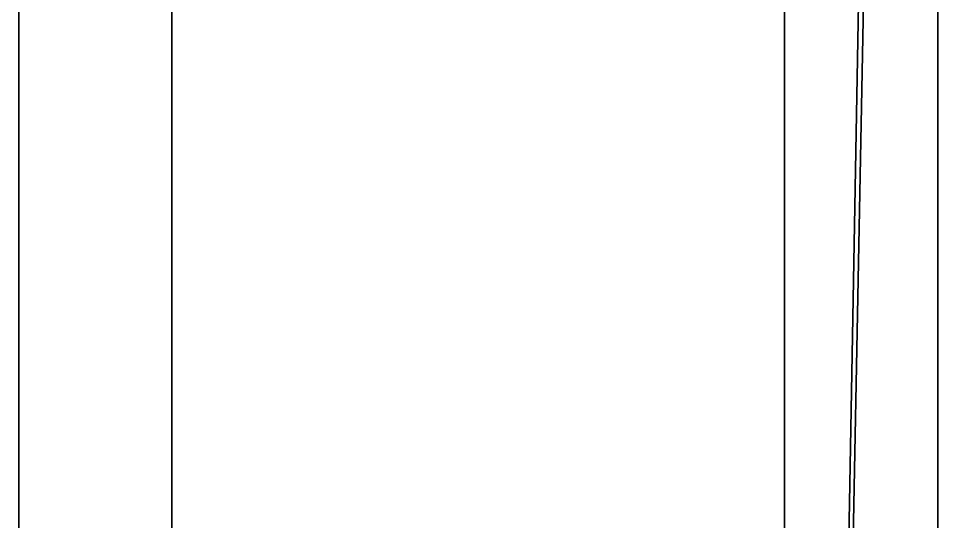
# Model space of a CAD drawing. Header units: millimetres. Extents: x 17761 to 20241, y 14124 to 15516.
# Drawn here: x 17761 to 17883.4, y 14753.6 to 14819.2 of the extents above; entities that cross this region are included whole.
import ezdxf

# ---------------------------------------------------------------- set-up
doc = ezdxf.new("R2010")
doc.units = ezdxf.units.MM
doc.header["$LTSCALE"] = 50
doc.header["$MEASUREMENT"] = 0
for name, color, linetype in [('3D_OsynligE', 7, 'Continuous'), ('GOLVE', 7, 'Continuous'), ('VÄGG_InnerE', 7, 'Continuous')]:
    doc.layers.add(name, color=color, linetype=linetype)

# ---------------------------------------------------------------- blocks, each defined once
blk = doc.blocks.new('Wall_BAFFC278-5F16-4547-AB35-31821B0061FD', base_point=(17861, 14285.5))
at = {"layer": 'VÄGG_InnerE'}
mesh = blk.add_polyface(dxfattribs=at)
corners = [(17861, 14285.5), (17861, 15415.5), (17861, 15415.5, 2130), (17861, 14285.5, 2130), (17861, 14550.5, 1000), (17861, 14550.5, 1300), (17861, 15150.5, 1300), (17861, 15150.5, 1000), (17761, 14285.5), (17761, 15415.5), (17761, 15415.5, 2130), (17761, 14285.5, 2130), (17781, 14550.5, 1000), (17781, 14550.5, 1300), (17781, 15150.5, 1300), (17781, 15150.5, 1000)]
mesh.append_faces([[corners[k] for k in face] for face in [(8, 9, 1, 0), (9, 10, 2, 1), (3, 2, 10, 11), (8, 0, 3, 11), (5, 4, 12, 13), (6, 5, 13, 14), (7, 6, 14, 15), (4, 7, 15, 12), (11, 10, 9, 8), (13, 12, 15, 14)]])
mesh.append_faces([[corners[k] for k in face] for face in [(1, 7, 0), (0, 4, 3)]], dxfattribs={"vtx0": -1, "vtx1": -1})
mesh.append_faces([[corners[k] for k in face] for face in [(5, 2, 3), (2, 6, 7), (0, 7, 4)]], dxfattribs={"vtx0": -1, "vtx2": -1})
mesh.append_faces([[corners[k] for k in face] for face in [(5, 6, 2), (4, 5, 3), (1, 2, 7)]], dxfattribs={"vtx1": -1, "vtx2": -1})
blk = doc.blocks.new('Slab_666D2170-A6CC-6E41-A5F8-8E82F85023F7', base_point=(17861, 15415.5))
at = {"layer": 'GOLVE'}
mesh = blk.add_polyface(dxfattribs=at)
corners = [(17861, 15415.5), (20141, 15415.5), (20141, 14285.5), (17861, 14285.5), (17881, 15395.5), (17881, 15325.5), (18641, 15325.5), (18641, 15395.5)]
mesh.append_faces([[corners[k] for k in face] for face in [(2, 6, 1), (1, 7, 0)]], dxfattribs={"vtx0": -1, "vtx1": -1})
mesh.append_faces([[corners[k] for k in face] for face in [(4, 3, 0), (3, 5, 6), (1, 6, 7)]], dxfattribs={"vtx0": -1, "vtx2": -1})
mesh.append_faces([[corners[k] for k in face] for face in [(4, 5, 3), (7, 4, 0), (2, 3, 6)]], dxfattribs={"vtx1": -1, "vtx2": -1})
blk = doc.blocks.new('Wall_D3EF21C6-09DF-3A43-8A2E-B71C267B9EFD', base_point=(17881, 14550.5))
at = {"layer": '3D_OsynligE'}
mesh = blk.add_polyface(dxfattribs=at)
corners = [(17781, 14550.5, 1000), (17781, 15150.5, 1000), (17881, 15150.5, 1000), (17881, 14550.5, 1000), (17781, 14550.5, 1300), (17781, 15150.5, 1300), (17881, 15150.5, 1300), (17881, 14550.5, 1300)]
mesh.append_faces([[corners[k] for k in face] for face in [(0, 1, 2, 3), (4, 5, 1, 0), (2, 1, 5, 6), (3, 2, 6, 7), (4, 0, 3, 7), (7, 6, 5, 4)]])

msp = doc.modelspace()

# ---------------------------------------------------------------- block references
at = {"layer": '3D_OsynligE'}
msp.add_blockref('Wall_D3EF21C6-09DF-3A43-8A2E-B71C267B9EFD', (17881, 14550.5), dxfattribs=at)
at = {"layer": 'GOLVE', "linetype": 'Continuous'}
msp.add_blockref('Slab_666D2170-A6CC-6E41-A5F8-8E82F85023F7', (17861, 15415.5), dxfattribs=at)
at = {"layer": 'VÄGG_InnerE'}
msp.add_blockref('Wall_BAFFC278-5F16-4547-AB35-31821B0061FD', (17861, 14285.5), dxfattribs=at)

doc.saveas('drawing.dxf')
